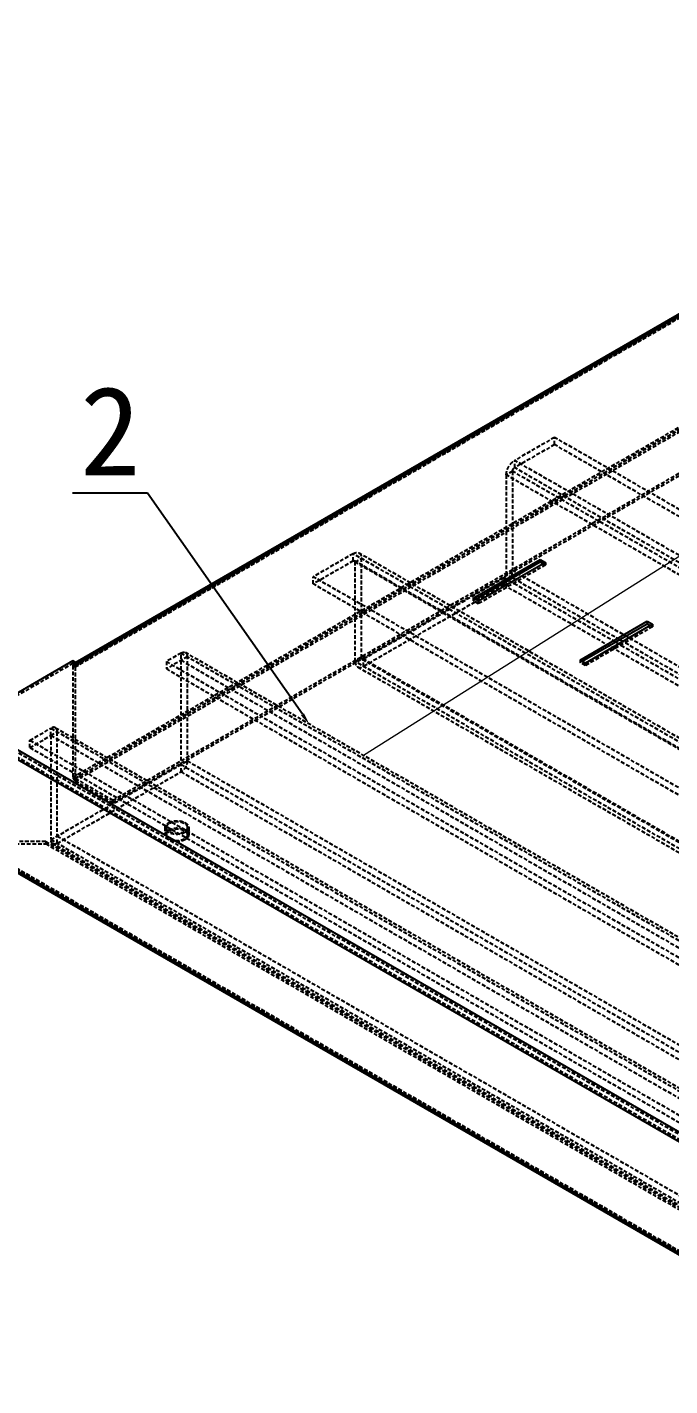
# Model space of a CAD drawing. Header units: millimetres. Extents: x 10653 to 40244, y 19163 to 29561.
# Drawn here: x 20255.2 to 20471.8, y 22932.1 to 23389.9 of the extents above; entities that cross this region are included whole.
import ezdxf
from ezdxf import colors
from ezdxf.entities.mleader import LeaderData, LeaderLine
from ezdxf.math import Vec2, Vec3

# ---------------------------------------------------------------- set-up
doc = ezdxf.new("R2010")
doc.units = ezdxf.units.MM
doc.linetypes.add('HIDDEN', pattern=[1.905, 1.27, -0.635])
doc.layers.add('02___PRT_ALL_AXES', color=7, linetype='Continuous')
doc.layers.add('DEFAULT_2', color=8, linetype='HIDDEN')
doc.layers.add('dim', color=2, linetype='Continuous', lineweight=9)

msp = doc.modelspace()

# ---------------------------------------------------------------- linework, layer by layer
at = {"color": 3, "linetype": 'Continuous'}
for p, q in [((20271.465, 23175.882), (20495.203, 23305.057)), ((20272.051, 23175.544), (20496.203, 23304.958)), ((20405.482, 23197.467), (20428.109, 23210.531)), ((20429.877, 23209.51), (20407.249, 23196.447)), ((20428.109, 23210.531), (20429.877, 23209.51)), ((20407.249, 23196.447), (20405.482, 23197.467)), ((20441.544, 23176.647), (20464.171, 23189.711)), ((20464.171, 23189.711), (20465.939, 23188.69)), ((20465.939, 23188.69), (20443.312, 23175.626)), ((20270.636, 23176.361), (20235.281, 23155.949)), ((20272.051, 23175.544), (20270.636, 23176.361)), ((20443.312, 23175.626), (20441.544, 23176.647)), ((20550.652, 22970.607), (20233.867, 23153.499)), ((20552.066, 22973.057), (20235.281, 23155.949)), ((20550.652, 22933.048), (20233.867, 23115.94)), ((20551.066, 22932.133), (20234.281, 23115.024))]:
    msp.add_line(p, q, dxfattribs=at)
at = {"color": 7, "linetype": 'Continuous'}
for p, q in [((20406.189, 23197.059), (20428.109, 23209.715)), ((20428.109, 23210.531), (20428.109, 23209.715)), ((20428.109, 23209.715), (20429.17, 23209.102)), ((20418.421, 23202.896), (20417.36, 23203.509)), ((20419.835, 23203.713), (20418.774, 23204.325)), ((20464.171, 23189.711), (20464.171, 23188.894)), ((20442.251, 23176.239), (20464.171, 23188.894)), ((20464.171, 23188.894), (20465.232, 23188.282)), ((20454.483, 23182.076), (20453.423, 23182.688)), ((20455.898, 23182.893), (20454.837, 23183.505))]:
    msp.add_line(p, q, dxfattribs=at)
at = {"layer": '02___PRT_ALL_AXES', "color": 8, "linetype": 'HIDDEN'}
for p, q in [((20302.138, 23120.227), (20302.138, 23117.777)), ((20309.138, 23120.227), (20309.138, 23117.777))]:
    msp.add_line(p, q, dxfattribs=at)
for points, knots in [([(20302.138, 23120.227), (20302.138, 23120.36), (20302.188, 23120.638), (20302.398, 23121.025), (20302.731, 23121.375), (20303.01, 23121.567), (20303.163, 23121.656)], [0, 0, 0, 0, 0.2177702, 0.4509547, 0.7101966, 1, 1, 1, 1]), ([(20303.163, 23121.656), (20303.423, 23121.805), (20304.009, 23122.047), (20304.965, 23122.238), (20305.977, 23122.266), (20306.96, 23122.128), (20307.838, 23121.835), (20308.54, 23121.407), (20309.017, 23120.865), (20309.138, 23120.428), (20309.138, 23120.226)], [0, 0, 0, 0, 0.1288259, 0.2705714, 0.4178895, 0.5623939, 0.6962099, 0.8135992, 0.9130675, 1, 1, 1, 1]), ([(20308.113, 23118.798), (20307.854, 23118.648), (20307.268, 23118.406), (20306.311, 23118.215), (20305.3, 23118.187), (20304.317, 23118.325), (20303.439, 23118.618), (20302.736, 23119.047), (20302.26, 23119.588), (20302.138, 23120.025), (20302.138, 23120.227)], [0, 0, 0, 0, 0.1288259, 0.2705714, 0.4178895, 0.5623939, 0.6962099, 0.8135992, 0.9130675, 1, 1, 1, 1]), ([(20302.138, 23117.777), (20302.138, 23117.911), (20302.188, 23118.189), (20302.398, 23118.575), (20302.731, 23118.926), (20303.01, 23119.117), (20303.163, 23119.206)], [0, 0, 0, 0, 0.2177702, 0.4509547, 0.7101966, 1, 1, 1, 1]), ([(20308.113, 23116.348), (20307.854, 23116.199), (20307.268, 23115.957), (20306.311, 23115.765), (20305.3, 23115.737), (20304.317, 23115.876), (20303.439, 23116.169), (20302.736, 23116.597), (20302.26, 23117.139), (20302.138, 23117.575), (20302.138, 23117.777)], [0, 0, 0, 0, 0.1288259, 0.2705714, 0.4178895, 0.5623939, 0.6962099, 0.8135992, 0.9130675, 1, 1, 1, 1]), ([(20303.163, 23119.206), (20303.423, 23119.356), (20304.009, 23119.598), (20304.965, 23119.789), (20305.977, 23119.817), (20306.96, 23119.679), (20307.838, 23119.386), (20308.54, 23118.957), (20309.017, 23118.416), (20309.138, 23117.979), (20309.138, 23117.777)], [0, 0, 0, 0, 0.1288259, 0.2705714, 0.4178895, 0.5623939, 0.6962099, 0.8135992, 0.9130675, 1, 1, 1, 1]), ([(20309.138, 23120.226), (20309.138, 23120.093), (20309.089, 23119.815), (20308.878, 23119.428), (20308.546, 23119.078), (20308.267, 23118.887), (20308.113, 23118.798)], [0, 0, 0, 0, 0.2177702, 0.4509547, 0.7101966, 1, 1, 1, 1]), ([(20309.138, 23117.777), (20309.138, 23117.644), (20309.089, 23117.366), (20308.878, 23116.979), (20308.546, 23116.629), (20308.267, 23116.437), (20308.113, 23116.348)], [0, 0, 0, 0, 0.2177702, 0.4509547, 0.7101966, 1, 1, 1, 1])]:
    msp.add_open_spline(points, degree=3, knots=knots, dxfattribs=at)
at = {"layer": 'DEFAULT_2', "color": 8, "linetype": 'HIDDEN'}
for p, q in [((20271.344, 23174.32), (20496.203, 23304.141)), ((20271.551, 23174.777), (20495.703, 23304.191)), ((20270.636, 23137.189), (20494.788, 23266.602)), ((20271.344, 23136.781), (20495.495, 23266.194)), ((20271.361, 23136.75), (20495.513, 23266.164)), ((20271.361, 23135.934), (20495.513, 23265.347)), ((20284.072, 23129.412), (20508.223, 23258.825)), ((20284.072, 23128.596), (20508.223, 23258.009)), ((20432.917, 23251.682), (20419.482, 23243.925)), ((20432.917, 23249.232), (20419.482, 23241.476)), ((20432.917, 23249.232), (20432.917, 23251.682)), ((20719.296, 23086.344), (20432.917, 23251.682)), ((20719.296, 23083.895), (20432.917, 23249.232)), ((20418.775, 23240.251), (20416.654, 23239.026)), ((20418.775, 23240.251), (20418.775, 23206.774)), ((20705.154, 23074.913), (20418.775, 23240.251)), ((20419.482, 23241.476), (20419.482, 23243.925)), ((20705.861, 23078.588), (20419.482, 23243.925)), ((20705.861, 23076.138), (20419.482, 23241.476)), ((20416.654, 23239.026), (20416.654, 23205.55)), ((20703.033, 23073.689), (20416.654, 23239.026)), ((20365.035, 23212.49), (20351.6, 23204.734)), ((20365.035, 23210.041), (20365.035, 23212.49)), ((20654.243, 23045.52), (20365.035, 23212.49)), ((20653.414, 23047.351), (20367.035, 23212.689)), ((20365.035, 23210.041), (20351.6, 23202.284)), ((20652.121, 23044.295), (20365.035, 23210.041)), ((20651.914, 23044.753), (20365.535, 23210.09)), ((20365.742, 23209.633), (20367.863, 23210.857)), ((20365.742, 23176.156), (20365.742, 23209.633)), ((20367.863, 23177.381), (20367.863, 23210.857)), ((20429.877, 23208.694), (20407.249, 23195.63)), ((20429.17, 23209.102), (20429.877, 23208.694)), ((20429.877, 23209.51), (20429.877, 23208.694)), ((20351.6, 23202.284), (20351.6, 23204.734)), ((20637.979, 23039.396), (20351.6, 23204.734)), ((20415.946, 23204.325), (20368.57, 23176.973)), ((20415.946, 23201.875), (20415.946, 23204.325)), ((20417.36, 23203.509), (20415.946, 23204.325)), ((20418.775, 23206.774), (20416.654, 23205.55)), ((20418.774, 23204.325), (20416.654, 23205.55)), ((20705.154, 23041.437), (20418.775, 23206.774)), ((20454.837, 23183.505), (20419.835, 23203.713)), ((20637.979, 23036.947), (20351.6, 23202.284)), ((20415.946, 23201.875), (20368.57, 23174.523)), ((20702.326, 23036.538), (20415.946, 23201.875)), ((20453.423, 23182.688), (20418.421, 23202.896)), ((20405.482, 23197.467), (20405.482, 23196.651)), ((20405.482, 23196.651), (20406.189, 23197.059)), ((20407.249, 23195.63), (20405.482, 23196.651)), ((20407.249, 23196.447), (20407.249, 23195.63)), ((20465.939, 23187.874), (20443.312, 23174.81)), ((20465.232, 23188.282), (20465.939, 23187.874)), ((20465.939, 23188.69), (20465.939, 23187.874)), ((20489.485, 23161.868), (20454.483, 23182.076)), ((20490.899, 23162.685), (20455.898, 23182.893)), ((20270.636, 23176.361), (20270.636, 23175.544)), ((20271.051, 23175.643), (20271.465, 23175.882)), ((20307.052, 23179.014), (20302.103, 23176.157)), ((20309.174, 23177.79), (20302.103, 23173.707)), ((20302.103, 23176.157), (20302.103, 23173.707)), ((20302.103, 23176.157), (20588.482, 23010.819)), ((20307.052, 23139.006), (20307.052, 23179.014)), ((20307.052, 23179.014), (20595.553, 23012.452)), ((20307.052, 23176.565), (20593.432, 23011.227)), ((20594.932, 23013.825), (20308.552, 23179.163)), ((20309.174, 23142.68), (20309.174, 23177.79)), ((20365.742, 23176.156), (20367.863, 23177.381)), ((20654.95, 23009.186), (20365.742, 23176.156)), ((20654.95, 23011.635), (20367.863, 23177.381)), ((20368.07, 23176.923), (20654.45, 23011.585)), ((20368.57, 23174.523), (20368.57, 23176.973)), ((20441.544, 23176.647), (20441.544, 23175.83)), ((20441.544, 23175.83), (20442.251, 23176.239)), ((20443.312, 23174.81), (20441.544, 23175.83)), ((20270.636, 23175.544), (20235.281, 23155.132)), ((20270.636, 23174.728), (20272.051, 23175.544)), ((20272.051, 23174.728), (20270.636, 23175.544)), ((20270.636, 23174.728), (20270.636, 23137.189)), ((20270.636, 23174.728), (20271.344, 23174.32)), ((20270.639, 23174.815), (20271.345, 23174.363)), ((20271.344, 23174.32), (20271.344, 23136.781)), ((20272.051, 23175.544), (20272.051, 23174.728)), ((20302.103, 23173.707), (20588.482, 23008.37)), ((20366.571, 23174.325), (20652.95, 23008.987)), ((20443.312, 23175.626), (20443.312, 23174.81)), ((20551.359, 22971.015), (20234.574, 23153.907)), ((20552.066, 22972.24), (20235.281, 23155.132)), ((20256.141, 23149.621), (20263.212, 23153.703)), ((20263.212, 23151.254), (20263.212, 23153.703)), ((20263.212, 23153.703), (20551.713, 22987.141)), ((20264.712, 23153.852), (20551.091, 22988.514)), ((20256.141, 23147.171), (20263.212, 23151.254)), ((20256.141, 23147.171), (20256.141, 23149.621)), ((20256.141, 23149.621), (20542.52, 22984.283)), ((20263.212, 23151.254), (20265.333, 23152.478)), ((20263.212, 23151.254), (20263.212, 23116.144)), ((20263.212, 23151.254), (20549.591, 22985.916)), ((20265.333, 23114.919), (20265.333, 23152.478)), ((20256.141, 23147.171), (20542.52, 22981.834)), ((20263.212, 23116.144), (20309.174, 23142.68)), ((20307.052, 23141.455), (20576.107, 22986.12)), ((20309.174, 23142.68), (20595.553, 22977.343)), ((20265.333, 23114.919), (20307.052, 23139.006)), ((20270.636, 23137.189), (20271.344, 23136.781)), ((20271.361, 23135.934), (20271.361, 23136.75)), ((20271.361, 23136.75), (20284.072, 23129.412)), ((20271.361, 23135.934), (20284.072, 23128.596)), ((20307.052, 23139.006), (20593.432, 22973.668)), ((20284.072, 23128.596), (20284.072, 23129.412)), ((20551.359, 22933.456), (20234.574, 23116.348)), ((20265.333, 23117.369), (20551.713, 22952.031)), ((20301.638, 23120.227), (20301.638, 23117.777)), ((20309.638, 23120.227), (20309.638, 23117.777)), ((20261.444, 23115.532), (20234.574, 23115.532)), ((20551.357, 22933.119), (20234.781, 23115.89)), ((20235.988, 23114.715), (20261.444, 23114.715)), ((20261.444, 23115.532), (20261.444, 23114.715)), ((20551.359, 22948.153), (20261.444, 23115.532)), ((20551.359, 22947.337), (20261.444, 23114.715)), ((20263.212, 23116.144), (20551.713, 22949.582)), ((20550.213, 22949.433), (20263.833, 23114.771))]:
    msp.add_line(p, q, dxfattribs=at)
for centre, radius in [((20272.446, 23174.728), 1.809), ((20272.248, 23174.32), 0.905)]:
    msp.add_arc(centre, radius, 177.24937, 180.01909, dxfattribs=at)
for points, knots in [([(20416.654, 23239.026), (20416.654, 23239.49), (20416.827, 23240.468), (20417.434, 23241.842), (20418.321, 23243.054), (20419.08, 23243.693), (20419.482, 23243.925)], [0, 0, 0, 0, 0.2372262, 0.5000016, 0.7627761, 1, 1, 1, 1]), ([(20418.775, 23240.251), (20418.775, 23240.493), (20418.94, 23240.972), (20419.272, 23241.355), (20419.482, 23241.476)], [0, 0, 0, 0, 0.5000017, 1, 1, 1, 1]), ([(20365.035, 23212.49), (20365.211, 23212.592), (20365.56, 23212.758), (20366.096, 23212.887), (20366.6, 23212.875), (20366.903, 23212.765), (20367.035, 23212.689)], [0, 0, 0, 0, 0.2897714, 0.5490631, 0.7822224, 1, 1, 1, 1]), ([(20367.035, 23212.689), (20367.167, 23212.612), (20367.414, 23212.405), (20367.677, 23211.975), (20367.833, 23211.446), (20367.863, 23211.06), (20367.863, 23210.857)], [0, 0, 0, 0, 0.2177762, 0.4509349, 0.7102272, 1, 1, 1, 1]), ([(20365.035, 23210.041), (20365.118, 23210.089), (20365.283, 23210.157), (20365.467, 23210.129), (20365.535, 23210.09)], [0, 0, 0, 0, 0.5508239, 1, 1, 1, 1]), ([(20365.535, 23210.09), (20365.602, 23210.051), (20365.719, 23209.906), (20365.742, 23209.728), (20365.742, 23209.633)], [0, 0, 0, 0, 0.4491739, 1, 1, 1, 1]), ([(20415.946, 23201.875), (20416.348, 23202.107), (20417.108, 23202.747), (20417.995, 23203.959), (20418.601, 23205.333), (20418.775, 23206.311), (20418.775, 23206.774)], [0, 0, 0, 0, 0.2372239, 0.4999984, 0.7627738, 1, 1, 1, 1]), ([(20415.946, 23204.325), (20416.156, 23204.446), (20416.488, 23204.829), (20416.654, 23205.307), (20416.654, 23205.55)], [0, 0, 0, 0, 0.4999983, 1, 1, 1, 1]), ([(20272.051, 23175.544), (20271.885, 23175.64), (20271.621, 23175.745), (20271.268, 23175.736), (20271.117, 23175.681), (20271.051, 23175.643)], [0, 0, 0, 0, 0.5476857, 0.7815599, 1, 1, 1, 1]), ([(20307.052, 23179.014), (20307.184, 23179.09), (20307.446, 23179.215), (20307.848, 23179.312), (20308.226, 23179.303), (20308.453, 23179.22), (20308.552, 23179.163)], [0, 0, 0, 0, 0.2896998, 0.5490836, 0.7822135, 1, 1, 1, 1]), ([(20308.552, 23179.163), (20308.651, 23179.106), (20308.837, 23178.95), (20309.034, 23178.628), (20309.151, 23178.231), (20309.174, 23177.942), (20309.174, 23177.79)], [0, 0, 0, 0, 0.217785, 0.4509144, 0.7102987, 1, 1, 1, 1]), ([(20365.742, 23176.156), (20365.742, 23175.953), (20365.773, 23175.568), (20365.929, 23175.038), (20366.192, 23174.609), (20366.439, 23174.401), (20366.571, 23174.325)], [0, 0, 0, 0, 0.2897728, 0.5490651, 0.7822238, 1, 1, 1, 1]), ([(20367.863, 23177.381), (20367.863, 23177.285), (20367.887, 23177.108), (20368.003, 23176.962), (20368.07, 23176.923)], [0, 0, 0, 0, 0.5507654, 1, 1, 1, 1]), ([(20368.07, 23176.923), (20368.138, 23176.884), (20368.323, 23176.856), (20368.488, 23176.925), (20368.57, 23176.973)], [0, 0, 0, 0, 0.4492368, 1, 1, 1, 1]), ([(20271.051, 23175.643), (20270.925, 23175.571), (20270.706, 23175.312), (20270.647, 23174.989), (20270.639, 23174.815)], [0, 0, 0, 0, 0.4538683, 1, 1, 1, 1]), ([(20271.551, 23174.777), (20271.488, 23174.741), (20271.378, 23174.611), (20271.349, 23174.45), (20271.345, 23174.363)], [0, 0, 0, 0, 0.4538683, 1, 1, 1, 1]), ([(20272.051, 23174.728), (20271.968, 23174.776), (20271.803, 23174.844), (20271.618, 23174.816), (20271.551, 23174.777)], [0, 0, 0, 0, 0.5507613, 1, 1, 1, 1]), ([(20366.571, 23174.325), (20366.702, 23174.249), (20367.006, 23174.139), (20367.509, 23174.126), (20368.046, 23174.255), (20368.395, 23174.422), (20368.57, 23174.523)], [0, 0, 0, 0, 0.2177776, 0.4509369, 0.7102286, 1, 1, 1, 1]), ([(20264.712, 23153.852), (20264.613, 23153.909), (20264.385, 23153.992), (20264.007, 23154), (20263.605, 23153.902), (20263.343, 23153.779), (20263.212, 23153.703)], [0, 0, 0, 0, 0.217768, 0.4517791, 0.7118841, 1, 1, 1, 1]), ([(20265.333, 23152.478), (20265.333, 23152.63), (20265.309, 23152.918), (20265.193, 23153.315), (20264.997, 23153.639), (20264.811, 23153.795), (20264.712, 23153.852)], [0, 0, 0, 0, 0.2881174, 0.5482231, 0.7822335, 1, 1, 1, 1]), ([(20309.174, 23142.68), (20309.174, 23142.332), (20309.043, 23141.599), (20308.589, 23140.568), (20307.924, 23139.659), (20307.354, 23139.18), (20307.052, 23139.006)], [0, 0, 0, 0, 0.2372386, 0.5000016, 0.7627638, 1, 1, 1, 1]), ([(20270.636, 23137.189), (20270.636, 23136.941), (20270.806, 23136.45), (20271.146, 23136.058), (20271.361, 23135.934)], [0, 0, 0, 0, 0.5000011, 1, 1, 1, 1]), ([(20308.467, 23118.594), (20308.366, 23118.546), (20308.215, 23118.475), (20308.04, 23118.391), (20307.938, 23118.344), (20307.867, 23118.305), (20307.777, 23118.282), (20307.663, 23118.245), (20307.519, 23118.201), (20307.377, 23118.156), (20307.261, 23118.122), (20307.178, 23118.092), (20307.082, 23118.079), (20306.958, 23118.056), (20306.802, 23118.029), (20306.647, 23118.001), (20306.522, 23117.98), (20306.431, 23117.96), (20306.33, 23117.958), (20306.199, 23117.949), (20306.034, 23117.94), (20305.869, 23117.93), (20305.737, 23117.924), (20305.638, 23117.914), (20305.541, 23117.924), (20305.412, 23117.93), (20305.25, 23117.94), (20305.088, 23117.948), (20304.959, 23117.957), (20304.86, 23117.958), (20304.768, 23117.978), (20304.643, 23117.999), (20304.488, 23118.027), (20304.332, 23118.053), (20304.208, 23118.076), (20304.112, 23118.089), (20304.028, 23118.119), (20303.913, 23118.153), (20303.77, 23118.198), (20303.625, 23118.241), (20303.512, 23118.277), (20303.422, 23118.3), (20303.349, 23118.34), (20303.245, 23118.387), (20303.117, 23118.449), (20302.99, 23118.509), (20302.899, 23118.551), (20302.849, 23118.576), (20302.808, 23118.593), (20302.78, 23118.616), (20302.737, 23118.644), (20302.666, 23118.695), (20302.562, 23118.768), (20302.459, 23118.84), (20302.386, 23118.891), (20302.346, 23118.92), (20302.312, 23118.941), (20302.292, 23118.967), (20302.26, 23119), (20302.207, 23119.058), (20302.13, 23119.141), (20302.053, 23119.223), (20301.999, 23119.281), (20301.969, 23119.315), (20301.943, 23119.339), (20301.932, 23119.366), (20301.912, 23119.402), (20301.879, 23119.465), (20301.831, 23119.555), (20301.784, 23119.645), (20301.75, 23119.707), (20301.732, 23119.743), (20301.715, 23119.77), (20301.713, 23119.799), (20301.705, 23119.837), (20301.695, 23119.903), (20301.678, 23119.998), (20301.662, 23120.094), (20301.649, 23120.16), (20301.644, 23120.198), (20301.636, 23120.227), (20301.644, 23120.255), (20301.649, 23120.292), (20301.661, 23120.357), (20301.676, 23120.451), (20301.693, 23120.544), (20301.703, 23120.61), (20301.71, 23120.647), (20301.712, 23120.676), (20301.729, 23120.702), (20301.747, 23120.738), (20301.781, 23120.801), (20301.827, 23120.891), (20301.875, 23120.981), (20301.907, 23121.044), (20301.927, 23121.08), (20301.938, 23121.107), (20301.964, 23121.131), (20301.993, 23121.165), (20302.047, 23121.223), (20302.123, 23121.306), (20302.2, 23121.388), (20302.253, 23121.447), (20302.284, 23121.48), (20302.304, 23121.505), (20302.339, 23121.527), (20302.38, 23121.557), (20302.454, 23121.608), (20302.6, 23121.712), (20302.726, 23121.8), (20302.81, 23121.86)], [0, 0, 0, 0, 0.03125, 0.046875, 0.0546875, 0.0625, 0.0703125, 0.078125, 0.09375, 0.109375, 0.1171875, 0.125, 0.1328125, 0.140625, 0.15625, 0.171875, 0.1796875, 0.1875, 0.1953125, 0.203125, 0.21875, 0.234375, 0.2421875, 0.25, 0.2578125, 0.265625, 0.28125, 0.296875, 0.3046875, 0.3125, 0.3203125, 0.328125, 0.34375, 0.359375, 0.3671875, 0.375, 0.3828125, 0.390625, 0.40625, 0.421875, 0.4296875, 0.4375, 0.4453125, 0.453125, 0.46875, 0.484375, 0.4921875, 0.4960938, 0.5, 0.5039062, 0.5078125, 0.515625, 0.53125, 0.546875, 0.5546875, 0.5585938, 0.5625, 0.5664062, 0.5703125, 0.578125, 0.59375, 0.609375, 0.6171875, 0.6210938, 0.625, 0.6289062, 0.6328125, 0.640625, 0.65625, 0.671875, 0.6796875, 0.6835938, 0.6875, 0.6914062, 0.6953125, 0.703125, 0.71875, 0.734375, 0.7421875, 0.7460938, 0.75, 0.7539062, 0.7578125, 0.765625, 0.78125, 0.796875, 0.8046875, 0.8085938, 0.8125, 0.8164062, 0.8203125, 0.828125, 0.84375, 0.859375, 0.8671875, 0.8710938, 0.875, 0.8789062, 0.8828125, 0.890625, 0.90625, 0.921875, 0.9296875, 0.9335938, 0.9375, 0.9414062, 0.9453125, 0.953125, 0.96875, 1, 1, 1, 1]), ([(20302.81, 23121.86), (20302.91, 23121.907), (20303.062, 23121.979), (20303.237, 23122.063), (20303.339, 23122.109), (20303.41, 23122.148), (20303.5, 23122.172), (20303.613, 23122.208), (20303.757, 23122.252), (20303.9, 23122.297), (20304.016, 23122.331), (20304.099, 23122.362), (20304.195, 23122.374), (20304.319, 23122.398), (20304.475, 23122.424), (20304.63, 23122.453), (20304.755, 23122.473), (20304.846, 23122.494), (20304.947, 23122.495), (20305.078, 23122.504), (20305.243, 23122.513), (20305.408, 23122.523), (20305.539, 23122.529), (20305.639, 23122.539), (20305.735, 23122.53), (20305.865, 23122.524), (20306.027, 23122.514), (20306.189, 23122.505), (20306.318, 23122.497), (20306.416, 23122.495), (20306.508, 23122.475), (20306.633, 23122.455), (20306.789, 23122.427), (20306.945, 23122.4), (20307.069, 23122.377), (20307.165, 23122.365), (20307.248, 23122.335), (20307.364, 23122.301), (20307.507, 23122.256), (20307.651, 23122.212), (20307.765, 23122.176), (20307.855, 23122.153), (20307.928, 23122.113), (20308.032, 23122.066), (20308.159, 23122.005), (20308.287, 23121.944), (20308.377, 23121.902), (20308.428, 23121.878), (20308.469, 23121.861), (20308.497, 23121.838), (20308.539, 23121.809), (20308.611, 23121.758), (20308.715, 23121.686), (20308.818, 23121.613), (20308.89, 23121.562), (20308.931, 23121.533), (20308.965, 23121.512), (20308.985, 23121.486), (20309.016, 23121.454), (20309.07, 23121.395), (20309.147, 23121.313), (20309.223, 23121.23), (20309.278, 23121.172), (20309.307, 23121.139), (20309.334, 23121.115), (20309.345, 23121.087), (20309.365, 23121.051), (20309.397, 23120.988), (20309.446, 23120.899), (20309.493, 23120.809), (20309.527, 23120.746), (20309.544, 23120.71), (20309.562, 23120.684), (20309.564, 23120.654), (20309.571, 23120.617), (20309.582, 23120.55), (20309.599, 23120.455), (20309.615, 23120.36), (20309.627, 23120.293), (20309.633, 23120.255), (20309.641, 23120.227), (20309.633, 23120.199), (20309.628, 23120.161), (20309.616, 23120.096), (20309.6, 23120.002), (20309.584, 23119.909), (20309.574, 23119.843), (20309.566, 23119.806), (20309.565, 23119.778), (20309.547, 23119.751), (20309.53, 23119.715), (20309.496, 23119.652), (20309.45, 23119.562), (20309.402, 23119.473), (20309.37, 23119.409), (20309.35, 23119.374), (20309.339, 23119.346), (20309.313, 23119.322), (20309.283, 23119.289), (20309.229, 23119.231), (20309.154, 23119.148), (20309.077, 23119.065), (20309.024, 23119.007), (20308.992, 23118.974), (20308.973, 23118.948), (20308.938, 23118.927), (20308.897, 23118.897), (20308.823, 23118.845), (20308.677, 23118.742), (20308.551, 23118.653), (20308.467, 23118.594)], [0, 0, 0, 0, 0.03125, 0.046875, 0.0546875, 0.0625, 0.0703125, 0.078125, 0.09375, 0.109375, 0.1171875, 0.125, 0.1328125, 0.140625, 0.15625, 0.171875, 0.1796875, 0.1875, 0.1953125, 0.203125, 0.21875, 0.234375, 0.2421875, 0.25, 0.2578125, 0.265625, 0.28125, 0.296875, 0.3046875, 0.3125, 0.3203125, 0.328125, 0.34375, 0.359375, 0.3671875, 0.375, 0.3828125, 0.390625, 0.40625, 0.421875, 0.4296875, 0.4375, 0.4453125, 0.453125, 0.46875, 0.484375, 0.4921875, 0.4960938, 0.5, 0.5039062, 0.5078125, 0.515625, 0.53125, 0.546875, 0.5546875, 0.5585938, 0.5625, 0.5664062, 0.5703125, 0.578125, 0.59375, 0.609375, 0.6171875, 0.6210938, 0.625, 0.6289062, 0.6328125, 0.640625, 0.65625, 0.671875, 0.6796875, 0.6835938, 0.6875, 0.6914062, 0.6953125, 0.703125, 0.71875, 0.734375, 0.7421875, 0.7460938, 0.75, 0.7539062, 0.7578125, 0.765625, 0.78125, 0.796875, 0.8046875, 0.8085938, 0.8125, 0.8164062, 0.8203125, 0.828125, 0.84375, 0.859375, 0.8671875, 0.8710938, 0.875, 0.8789062, 0.8828125, 0.890625, 0.90625, 0.921875, 0.9296875, 0.9335938, 0.9375, 0.9414062, 0.9453125, 0.953125, 0.96875, 1, 1, 1, 1]), ([(20308.467, 23116.144), (20308.366, 23116.097), (20308.215, 23116.025), (20308.04, 23115.941), (20307.938, 23115.895), (20307.867, 23115.855), (20307.777, 23115.832), (20307.663, 23115.796), (20307.519, 23115.752), (20307.377, 23115.707), (20307.261, 23115.673), (20307.178, 23115.642), (20307.082, 23115.629), (20306.958, 23115.606), (20306.802, 23115.58), (20306.647, 23115.551), (20306.522, 23115.531), (20306.431, 23115.51), (20306.33, 23115.508), (20306.199, 23115.5), (20306.034, 23115.491), (20305.869, 23115.481), (20305.737, 23115.474), (20305.638, 23115.465), (20305.541, 23115.474), (20305.412, 23115.48), (20305.25, 23115.49), (20305.088, 23115.498), (20304.959, 23115.507), (20304.86, 23115.509), (20304.768, 23115.529), (20304.643, 23115.549), (20304.488, 23115.577), (20304.332, 23115.604), (20304.208, 23115.627), (20304.112, 23115.639), (20304.028, 23115.669), (20303.913, 23115.703), (20303.77, 23115.748), (20303.625, 23115.791), (20303.512, 23115.828), (20303.422, 23115.851), (20303.349, 23115.891), (20303.245, 23115.938), (20303.117, 23115.999), (20302.99, 23116.06), (20302.899, 23116.102), (20302.849, 23116.126), (20302.808, 23116.143), (20302.78, 23116.166), (20302.737, 23116.195), (20302.666, 23116.246), (20302.562, 23116.318), (20302.459, 23116.391), (20302.386, 23116.442), (20302.346, 23116.471), (20302.312, 23116.492), (20302.292, 23116.518), (20302.26, 23116.55), (20302.207, 23116.608), (20302.13, 23116.691), (20302.053, 23116.774), (20301.999, 23116.832), (20301.969, 23116.865), (20301.943, 23116.889), (20301.932, 23116.917), (20301.912, 23116.952), (20301.879, 23117.015), (20301.831, 23117.105), (20301.784, 23117.195), (20301.75, 23117.258), (20301.732, 23117.294), (20301.715, 23117.32), (20301.713, 23117.349), (20301.705, 23117.387), (20301.695, 23117.454), (20301.678, 23117.549), (20301.662, 23117.644), (20301.649, 23117.711), (20301.644, 23117.749), (20301.636, 23117.777), (20301.644, 23117.805), (20301.649, 23117.843), (20301.661, 23117.908), (20301.676, 23118.001), (20301.693, 23118.095), (20301.703, 23118.16), (20301.71, 23118.198), (20301.712, 23118.226), (20301.729, 23118.253), (20301.747, 23118.289), (20301.781, 23118.352), (20301.827, 23118.441), (20301.875, 23118.531), (20301.907, 23118.594), (20301.927, 23118.63), (20301.938, 23118.658), (20301.964, 23118.682), (20301.993, 23118.715), (20302.047, 23118.773), (20302.123, 23118.856), (20302.2, 23118.939), (20302.253, 23118.997), (20302.284, 23119.03), (20302.304, 23119.056), (20302.339, 23119.077), (20302.38, 23119.107), (20302.454, 23119.159), (20302.6, 23119.262), (20302.726, 23119.351), (20302.81, 23119.41)], [0, 0, 0, 0, 0.03125, 0.046875, 0.0546875, 0.0625, 0.0703125, 0.078125, 0.09375, 0.109375, 0.1171875, 0.125, 0.1328125, 0.140625, 0.15625, 0.171875, 0.1796875, 0.1875, 0.1953125, 0.203125, 0.21875, 0.234375, 0.2421875, 0.25, 0.2578125, 0.265625, 0.28125, 0.296875, 0.3046875, 0.3125, 0.3203125, 0.328125, 0.34375, 0.359375, 0.3671875, 0.375, 0.3828125, 0.390625, 0.40625, 0.421875, 0.4296875, 0.4375, 0.4453125, 0.453125, 0.46875, 0.484375, 0.4921875, 0.4960938, 0.5, 0.5039062, 0.5078125, 0.515625, 0.53125, 0.546875, 0.5546875, 0.5585938, 0.5625, 0.5664062, 0.5703125, 0.578125, 0.59375, 0.609375, 0.6171875, 0.6210938, 0.625, 0.6289062, 0.6328125, 0.640625, 0.65625, 0.671875, 0.6796875, 0.6835938, 0.6875, 0.6914062, 0.6953125, 0.703125, 0.71875, 0.734375, 0.7421875, 0.7460938, 0.75, 0.7539062, 0.7578125, 0.765625, 0.78125, 0.796875, 0.8046875, 0.8085938, 0.8125, 0.8164062, 0.8203125, 0.828125, 0.84375, 0.859375, 0.8671875, 0.8710938, 0.875, 0.8789062, 0.8828125, 0.890625, 0.90625, 0.921875, 0.9296875, 0.9335938, 0.9375, 0.9414062, 0.9453125, 0.953125, 0.96875, 1, 1, 1, 1]), ([(20302.81, 23119.41), (20302.91, 23119.458), (20303.062, 23119.529), (20303.237, 23119.613), (20303.339, 23119.66), (20303.41, 23119.699), (20303.5, 23119.722), (20303.613, 23119.759), (20303.757, 23119.802), (20303.9, 23119.848), (20304.016, 23119.882), (20304.099, 23119.912), (20304.195, 23119.925), (20304.319, 23119.948), (20304.475, 23119.975), (20304.63, 23120.003), (20304.755, 23120.024), (20304.846, 23120.044), (20304.947, 23120.046), (20305.078, 23120.055), (20305.243, 23120.063), (20305.408, 23120.074), (20305.539, 23120.08), (20305.639, 23120.09), (20305.735, 23120.08), (20305.865, 23120.074), (20306.027, 23120.064), (20306.189, 23120.056), (20306.318, 23120.047), (20306.416, 23120.046), (20306.508, 23120.025), (20306.633, 23120.005), (20306.789, 23119.977), (20306.945, 23119.951), (20307.069, 23119.928), (20307.165, 23119.915), (20307.248, 23119.885), (20307.364, 23119.851), (20307.507, 23119.806), (20307.651, 23119.763), (20307.765, 23119.726), (20307.855, 23119.704), (20307.928, 23119.664), (20308.032, 23119.616), (20308.159, 23119.555), (20308.287, 23119.495), (20308.377, 23119.453), (20308.428, 23119.428), (20308.469, 23119.411), (20308.497, 23119.388), (20308.539, 23119.36), (20308.611, 23119.308), (20308.715, 23119.236), (20308.818, 23119.163), (20308.89, 23119.113), (20308.931, 23119.083), (20308.965, 23119.063), (20308.985, 23119.037), (20309.016, 23119.004), (20309.07, 23118.946), (20309.147, 23118.863), (20309.223, 23118.78), (20309.278, 23118.723), (20309.307, 23118.689), (20309.334, 23118.665), (20309.345, 23118.638), (20309.365, 23118.602), (20309.397, 23118.539), (20309.446, 23118.449), (20309.493, 23118.359), (20309.527, 23118.297), (20309.544, 23118.26), (20309.562, 23118.234), (20309.564, 23118.205), (20309.571, 23118.167), (20309.582, 23118.1), (20309.599, 23118.005), (20309.615, 23117.91), (20309.627, 23117.844), (20309.633, 23117.806), (20309.641, 23117.777), (20309.633, 23117.749), (20309.628, 23117.712), (20309.616, 23117.646), (20309.6, 23117.553), (20309.584, 23117.459), (20309.574, 23117.394), (20309.566, 23117.357), (20309.565, 23117.328), (20309.547, 23117.302), (20309.53, 23117.266), (20309.496, 23117.203), (20309.45, 23117.113), (20309.402, 23117.023), (20309.37, 23116.96), (20309.35, 23116.924), (20309.339, 23116.897), (20309.313, 23116.872), (20309.283, 23116.839), (20309.229, 23116.781), (20309.154, 23116.698), (20309.077, 23116.615), (20309.024, 23116.557), (20308.992, 23116.524), (20308.973, 23116.498), (20308.938, 23116.477), (20308.897, 23116.447), (20308.823, 23116.396), (20308.677, 23116.292), (20308.551, 23116.203), (20308.467, 23116.144)], [0, 0, 0, 0, 0.03125, 0.046875, 0.0546875, 0.0625, 0.0703125, 0.078125, 0.09375, 0.109375, 0.1171875, 0.125, 0.1328125, 0.140625, 0.15625, 0.171875, 0.1796875, 0.1875, 0.1953125, 0.203125, 0.21875, 0.234375, 0.2421875, 0.25, 0.2578125, 0.265625, 0.28125, 0.296875, 0.3046875, 0.3125, 0.3203125, 0.328125, 0.34375, 0.359375, 0.3671875, 0.375, 0.3828125, 0.390625, 0.40625, 0.421875, 0.4296875, 0.4375, 0.4453125, 0.453125, 0.46875, 0.484375, 0.4921875, 0.4960938, 0.5, 0.5039062, 0.5078125, 0.515625, 0.53125, 0.546875, 0.5546875, 0.5585938, 0.5625, 0.5664062, 0.5703125, 0.578125, 0.59375, 0.609375, 0.6171875, 0.6210938, 0.625, 0.6289062, 0.6328125, 0.640625, 0.65625, 0.671875, 0.6796875, 0.6835938, 0.6875, 0.6914062, 0.6953125, 0.703125, 0.71875, 0.734375, 0.7421875, 0.7460938, 0.75, 0.7539062, 0.7578125, 0.765625, 0.78125, 0.796875, 0.8046875, 0.8085938, 0.8125, 0.8164062, 0.8203125, 0.828125, 0.84375, 0.859375, 0.8671875, 0.8710938, 0.875, 0.8789062, 0.8828125, 0.890625, 0.90625, 0.921875, 0.9296875, 0.9335938, 0.9375, 0.9414062, 0.9453125, 0.953125, 0.96875, 1, 1, 1, 1]), ([(20263.833, 23114.771), (20263.734, 23114.828), (20263.549, 23114.984), (20263.352, 23115.306), (20263.235, 23115.703), (20263.212, 23115.992), (20263.212, 23116.144)], [0, 0, 0, 0, 0.217785, 0.4509144, 0.7102987, 1, 1, 1, 1]), ([(20265.333, 23114.919), (20265.202, 23114.843), (20264.94, 23114.719), (20264.537, 23114.622), (20264.16, 23114.631), (20263.932, 23114.714), (20263.833, 23114.771)], [0, 0, 0, 0, 0.2896998, 0.5490836, 0.7822135, 1, 1, 1, 1])]:
    msp.add_open_spline(points, degree=3, knots=knots, dxfattribs=at)
msp.add_open_spline([(20271.344, 23136.781), (20271.344, 23136.769), (20271.351, 23136.756), (20271.361, 23136.75)], degree=3, dxfattribs=at)
at = {"layer": 'dim', "lineweight": 9}
msp.add_line((20368.495, 23144.556), (20809.418, 23422.472), dxfattribs=at)

# ---------------------------------------------------------------- leaders
at = {"lineweight": 9}
ml = msp.add_multileader_mtext('Standard', dxfattribs=at)
ml.set_content('2', color=2)
ml.set_leader_properties(color=2)
ml.build(insert=Vec2(0, 0))
ml.multileader.update_dxf_attribs({"text_left_attachment_type": 5, "text_right_attachment_type": 5, "dogleg_length": 0.36})
ctx = ml.context
ctx.base_point, ctx.char_height, ctx.plane_origin = Vec3(20271.425, 23232.84), 30, Vec3(20404.272, 23174.324)
ctx.left_attachment, ctx.right_attachment, ctx.text_align_type = 5, 5, 2
notes = []
notes.append((ctx, [(0, (1, 1, 0), (20295.785, 23232.84), (-1, 0), 0.36, [(0, [(20350.247, 23155.091)], 0, [])])]))
ctx.mtext.insert, ctx.mtext.alignment, ctx.mtext.flow_direction = Vec3(20293.425, 23268.84), 3, 5
for ctx, leaders in notes:
    for number, flags, end, landing, length, lines in leaders:
        leader = LeaderData()
        leader.index, (leader.has_last_leader_line, leader.has_dogleg_vector, leader.attachment_direction) = number, flags
        leader.last_leader_point, leader.dogleg_vector, leader.dogleg_length = Vec3(end), Vec3(landing), length
        for number, points, colour, breaks in lines:
            line = LeaderLine()
            line.index, line.vertices, line.color, line.breaks = number, Vec3.list(points), colors.encode_raw_color(colour), breaks
            leader.lines.append(line)
        ctx.leaders.append(leader)

doc.saveas('drawing.dxf')
